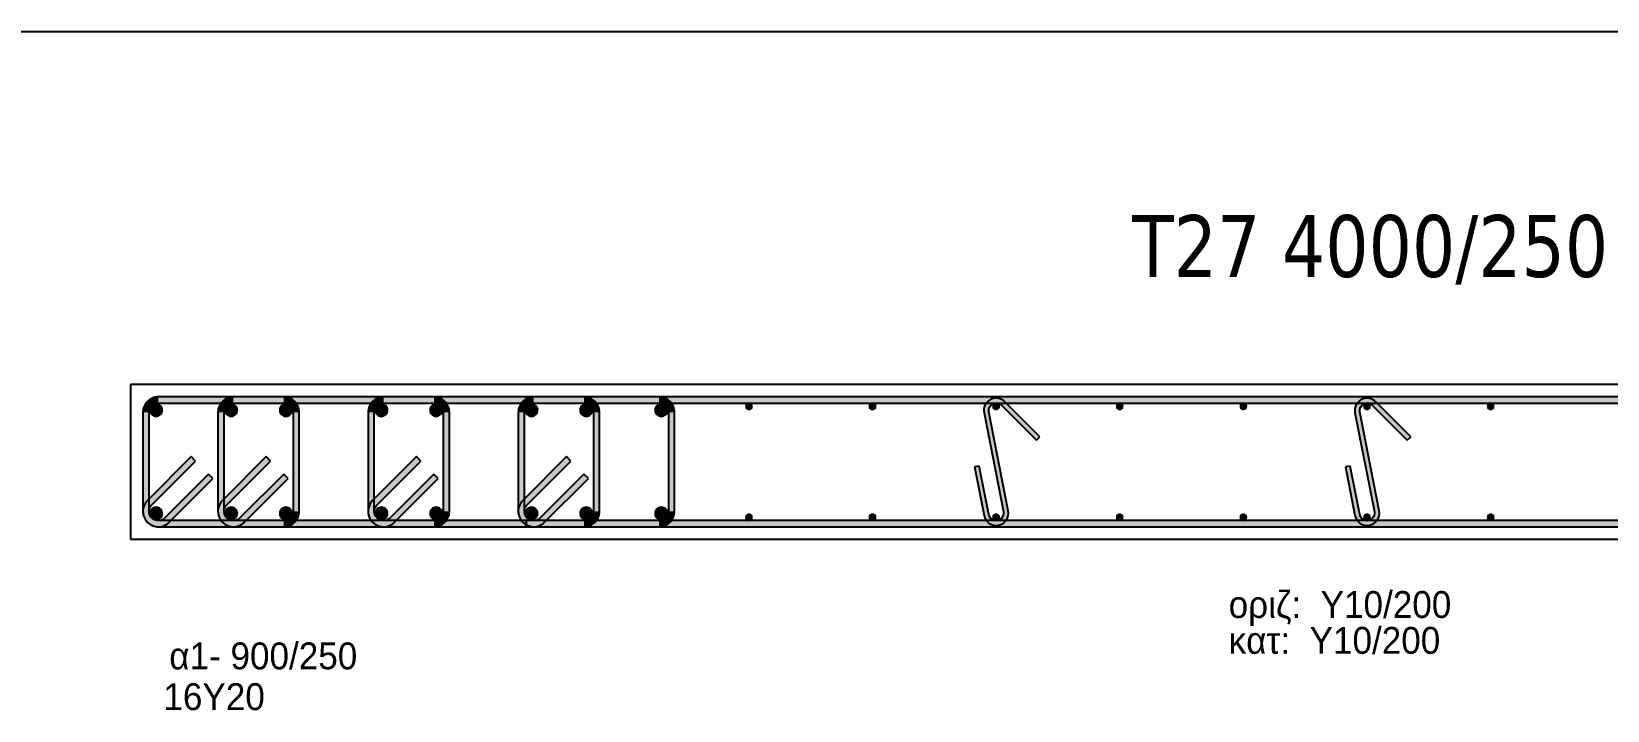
# Model space of a CAD drawing. Header units: millimetres. Extents: x -2171 to 1563, y -1758 to -1505.
# Drawn here: x -1537.94 to -1525.19, y -1620.44 to -1614.95 of the extents above; entities that cross this region are included whole.
import ezdxf

# ---------------------------------------------------------------- set-up
doc = ezdxf.new("R2010")
doc.units = ezdxf.units.MM
for name, color, linetype in [('Col_Det', 7, 'Continuous'), ('Col_Det_Fill', 7, 'Continuous'), ('Geo_Col_Pro_1', 7, 'Continuous'), ('pinakaki', 153, 'Continuous')]:
    doc.layers.add(name, color=color, linetype=linetype)
doc.styles.add('S1Arl22_b_934_161', font='arial.ttf', dxfattribs={"width": 0.933629, "height": 0.002175})
doc.styles.get("Standard").update_dxf_attribs({"font": 'tahoma.ttf'})

msp = doc.modelspace()

# ---------------------------------------------------------------- hatches: boundary and pattern name
at = {"layer": 'Col_Det_Fill'}
for color, points in [(252, [(-1536.9111, -1617.9521), (-1536.9111, -1617.9021, 0.4142136), (-1537.0361, -1618.0271), (-1536.9861, -1618.0271, -0.4142136)]), (252, [(-1532.8611, -1617.9521), (-1532.8611, -1617.9021), (-1536.9111, -1617.9021), (-1536.9111, -1617.9521)]), (252, [(-1536.3039, -1617.9521), (-1536.3039, -1617.9021, 0.4142136), (-1536.4289, -1618.0271), (-1536.3789, -1618.0271, -0.4142136)]), (252, [(-1535.8968, -1617.9521), (-1535.8968, -1617.9021), (-1536.3039, -1617.9021), (-1536.3039, -1617.9521)]), (252, [(-1535.8218, -1618.0271), (-1535.7718, -1618.0271, 0.4142136), (-1535.8968, -1617.9021), (-1535.8968, -1617.9521, -0.4142136)]), (252, [(-1535.0897, -1617.9521), (-1535.0897, -1617.9021, 0.4142136), (-1535.2147, -1618.0271), (-1535.1647, -1618.0271, -0.4142136)]), (252, [(-1534.6825, -1617.9521), (-1534.6825, -1617.9021), (-1535.0897, -1617.9021), (-1535.0897, -1617.9521)]), (252, [(-1534.6075, -1618.0271), (-1534.5575, -1618.0271, 0.4142136), (-1534.6825, -1617.9021), (-1534.6825, -1617.9521, -0.4142136)]), (252, [(-1533.8754, -1617.9521), (-1533.8754, -1617.9021, 0.4142136), (-1534.0004, -1618.0271), (-1533.9504, -1618.0271, -0.4142136)]), (252, [(-1520.3346, -1617.9521), (-1520.3346, -1617.9021), (-1533.9376, -1617.9021), (-1533.9376, -1617.9521)]), (252, [(-1533.4682, -1617.9521), (-1533.4682, -1617.9021), (-1533.8754, -1617.9021), (-1533.8754, -1617.9521)]), (252, [(-1533.3932, -1618.0271), (-1533.3432, -1618.0271, 0.4142136), (-1533.4682, -1617.9021), (-1533.4682, -1617.9521, -0.4142136)]), (252, [(-1532.7861, -1618.0271), (-1532.7361, -1618.0271, 0.4142136), (-1532.8611, -1617.9021), (-1532.8611, -1617.9521, -0.4142136)]), (252, [(-1530.2339, -1618.0313), (-1530.1947, -1618.0236, -0.7407348), (-1530.0934, -1617.9696), (-1530.0651, -1617.9414, 0.7407348)]), (252, [(-1527.2342, -1618.0313), (-1527.195, -1618.0236, -0.7407348), (-1527.0937, -1617.9696), (-1527.0654, -1617.9414, 0.7407348)]), (252, [(-1536.9861, -1618.0271), (-1537.0361, -1618.0271), (-1537.0361, -1618.8271), (-1536.9861, -1618.8271)]), (12, [(-1536.9788, -1618.0094, 0.4142136), (-1536.9288, -1618.0594, 0.4142136), (-1536.8788, -1618.0094, 0.4142136), (-1536.9288, -1617.9594, 0.4142136)]), (252, [(-1536.3789, -1618.0271), (-1536.4289, -1618.0271), (-1536.4289, -1618.8271), (-1536.3789, -1618.8271)]), (56, [(-1536.3716, -1618.0094, 0.4142136), (-1536.3216, -1618.0594, 0.4142136), (-1536.2716, -1618.0094, 0.4142136), (-1536.3216, -1617.9594, 0.4142136)]), (56, [(-1535.9291, -1618.0094, 0.4142136), (-1535.8791, -1618.0594, 0.4142136), (-1535.8291, -1618.0094, 0.4142136), (-1535.8791, -1617.9594, 0.4142136)]), (252, [(-1535.8218, -1618.8271), (-1535.7718, -1618.8271), (-1535.7718, -1618.0271), (-1535.8218, -1618.0271)]), (252, [(-1535.1647, -1618.0271), (-1535.2147, -1618.0271), (-1535.2147, -1618.8271), (-1535.1647, -1618.8271)]), (56, [(-1535.1573, -1618.0094, 0.4142136), (-1535.1073, -1618.0594, 0.4142136), (-1535.0573, -1618.0094, 0.4142136), (-1535.1073, -1617.9594, 0.4142136)]), (56, [(-1534.7148, -1618.0094, 0.4142136), (-1534.6648, -1618.0594, 0.4142136), (-1534.6148, -1618.0094, 0.4142136), (-1534.6648, -1617.9594, 0.4142136)]), (252, [(-1534.6075, -1618.8271), (-1534.5575, -1618.8271), (-1534.5575, -1618.0271), (-1534.6075, -1618.0271)]), (252, [(-1533.9504, -1618.0271), (-1534.0004, -1618.0271), (-1534.0004, -1618.8271), (-1533.9504, -1618.8271)]), (56, [(-1533.9431, -1618.0094, 0.4142136), (-1533.8931, -1618.0594, 0.4142136), (-1533.8431, -1618.0094, 0.4142136), (-1533.8931, -1617.9594, 0.4142136)]), (56, [(-1533.5006, -1618.0094, 0.4142136), (-1533.4506, -1618.0594, 0.4142136), (-1533.4006, -1618.0094, 0.4142136), (-1533.4506, -1617.9594, 0.4142136)]), (252, [(-1533.3932, -1618.8271), (-1533.3432, -1618.8271), (-1533.3432, -1618.0271), (-1533.3932, -1618.0271)]), (12, [(-1532.8934, -1618.0094, 0.4142136), (-1532.8434, -1618.0594, 0.4142136), (-1532.7934, -1618.0094, 0.4142136), (-1532.8434, -1617.9594, 0.4142136)]), (252, [(-1532.7861, -1618.8271), (-1532.7361, -1618.8271), (-1532.7361, -1618.0271), (-1532.7861, -1618.0271)]), (133, [(-1532.1606, -1617.9771, 0.4142136), (-1532.1356, -1618.0021, 0.4142136), (-1532.1106, -1617.9771, 0.4142136), (-1532.1356, -1617.9521, 0.4142136)]), (133, [(-1531.1607, -1617.9771, 0.4142136), (-1531.1357, -1618.0021, 0.4142136), (-1531.1107, -1617.9771, 0.4142136), (-1531.1357, -1617.9521, 0.4142136)]), (252, [(-1530.0769, -1618.8305), (-1530.0377, -1618.8228), (-1530.1947, -1618.0236), (-1530.2339, -1618.0313)]), (133, [(-1530.1608, -1617.9771, 0.4142136), (-1530.1358, -1618.0021, 0.4142136), (-1530.1108, -1617.9771, 0.4142136), (-1530.1358, -1617.9521, 0.4142136)]), (252, [(-1530.0651, -1617.9414), (-1530.0934, -1617.9696), (-1529.8105, -1618.2525), (-1529.7823, -1618.2242)]), (133, [(-1529.1609, -1617.9771, 0.4142136), (-1529.1359, -1618.0021, 0.4142136), (-1529.1109, -1617.9771, 0.4142136), (-1529.1359, -1617.9521, 0.4142136)]), (133, [(-1528.161, -1617.9771, 0.4142136), (-1528.136, -1618.0021, 0.4142136), (-1528.111, -1617.9771, 0.4142136), (-1528.136, -1617.9521, 0.4142136)]), (252, [(-1527.0772, -1618.8305), (-1527.038, -1618.8228), (-1527.195, -1618.0236), (-1527.2342, -1618.0313)]), (133, [(-1527.1611, -1617.9771, 0.4142136), (-1527.1361, -1618.0021, 0.4142136), (-1527.1111, -1617.9771, 0.4142136), (-1527.1361, -1617.9521, 0.4142136)]), (252, [(-1527.0654, -1617.9414), (-1527.0937, -1617.9696), (-1526.8108, -1618.2525), (-1526.7825, -1618.2242)]), (133, [(-1526.1612, -1617.9771, 0.4142136), (-1526.1362, -1618.0021, 0.4142136), (-1526.1112, -1617.9771, 0.4142136), (-1526.1362, -1617.9521, 0.4142136)]), (252, [(-1536.6106, -1618.4205), (-1536.6459, -1618.3851), (-1536.9995, -1618.7387), (-1536.9641, -1618.774)]), (252, [(-1536.0034, -1618.4205), (-1536.0388, -1618.3851), (-1536.3923, -1618.7387), (-1536.357, -1618.774)]), (252, [(-1534.7891, -1618.4205), (-1534.8245, -1618.3851), (-1535.178, -1618.7387), (-1535.1427, -1618.774)]), (252, [(-1533.5749, -1618.4205), (-1533.6102, -1618.3851), (-1533.9638, -1618.7387), (-1533.9284, -1618.774)]), (252, [(-1536.8581, -1618.8801), (-1536.8227, -1618.9155), (-1536.4691, -1618.5619), (-1536.5045, -1618.5265)]), (252, [(-1536.2509, -1618.8801), (-1536.2156, -1618.9155), (-1535.862, -1618.5619), (-1535.8974, -1618.5265)]), (252, [(-1535.0366, -1618.8801), (-1535.0013, -1618.9155), (-1534.6477, -1618.5619), (-1534.6831, -1618.5265)]), (252, [(-1533.8223, -1618.8801), (-1533.787, -1618.9155), (-1533.4334, -1618.5619), (-1533.4688, -1618.5265)]), (252, [(-1530.2718, -1618.4611), (-1530.311, -1618.4688), (-1530.2339, -1618.8613), (-1530.1947, -1618.8536)]), (252, [(-1527.2721, -1618.4611), (-1527.3113, -1618.4688), (-1527.2342, -1618.8613), (-1527.195, -1618.8536)]), (252, [(-1536.9641, -1618.774), (-1536.9995, -1618.7387, 0.6681786), (-1536.9111, -1618.9521), (-1536.9111, -1618.9021, -0.6681786)]), (12, [(-1536.9788, -1618.8447, 0.4142136), (-1536.9288, -1618.8947, 0.4142136), (-1536.8788, -1618.8447, 0.4142136), (-1536.9288, -1618.7947, 0.4142136)]), (252, [(-1536.357, -1618.774), (-1536.3923, -1618.7387, 0.6681786), (-1536.3039, -1618.9521), (-1536.3039, -1618.9021, -0.6681786)]), (56, [(-1536.3716, -1618.8447, 0.4142136), (-1536.3216, -1618.8947, 0.4142136), (-1536.2716, -1618.8447, 0.4142136), (-1536.3216, -1618.7947, 0.4142136)]), (56, [(-1535.9291, -1618.8447, 0.4142136), (-1535.8791, -1618.8947, 0.4142136), (-1535.8291, -1618.8447, 0.4142136), (-1535.8791, -1618.7947, 0.4142136)]), (252, [(-1535.1427, -1618.774), (-1535.178, -1618.7387, 0.6681786), (-1535.0897, -1618.9521), (-1535.0897, -1618.9021, -0.6681786)]), (56, [(-1535.1573, -1618.8447, 0.4142136), (-1535.1073, -1618.8947, 0.4142136), (-1535.0573, -1618.8447, 0.4142136), (-1535.1073, -1618.7947, 0.4142136)]), (56, [(-1534.7148, -1618.8447, 0.4142136), (-1534.6648, -1618.8947, 0.4142136), (-1534.6148, -1618.8447, 0.4142136), (-1534.6648, -1618.7947, 0.4142136)]), (252, [(-1533.9284, -1618.774), (-1533.9638, -1618.7387, 0.6681786), (-1533.8754, -1618.9521), (-1533.8754, -1618.9021, -0.6681786)]), (56, [(-1533.9431, -1618.8447, 0.4142136), (-1533.8931, -1618.8947, 0.4142136), (-1533.8431, -1618.8447, 0.4142136), (-1533.8931, -1618.7947, 0.4142136)]), (56, [(-1533.5006, -1618.8447, 0.4142136), (-1533.4506, -1618.8947, 0.4142136), (-1533.4006, -1618.8447, 0.4142136), (-1533.4506, -1618.7947, 0.4142136)]), (12, [(-1532.8934, -1618.8447, 0.4142136), (-1532.8434, -1618.8947, 0.4142136), (-1532.7934, -1618.8447, 0.4142136), (-1532.8434, -1618.7947, 0.4142136)]), (252, [(-1536.9861, -1618.8271), (-1537.0361, -1618.8271, 0.6681786), (-1536.8227, -1618.9155), (-1536.8581, -1618.8801, -0.6681786)]), (252, [(-1536.9111, -1618.9021), (-1536.9111, -1618.9521), (-1532.8611, -1618.9521), (-1532.8611, -1618.9021)]), (252, [(-1536.3789, -1618.8271), (-1536.4289, -1618.8271, 0.6681786), (-1536.2156, -1618.9155), (-1536.2509, -1618.8801, -0.6681786)]), (252, [(-1536.3039, -1618.9021), (-1536.3039, -1618.9521), (-1535.8968, -1618.9521), (-1535.8968, -1618.9021)]), (252, [(-1535.8968, -1618.9021), (-1535.8968, -1618.9521, 0.4142136), (-1535.7718, -1618.8271), (-1535.8218, -1618.8271, -0.4142136)]), (252, [(-1535.1647, -1618.8271), (-1535.2147, -1618.8271, 0.6681786), (-1535.0013, -1618.9155), (-1535.0366, -1618.8801, -0.6681786)]), (252, [(-1535.0897, -1618.9021), (-1535.0897, -1618.9521), (-1534.6825, -1618.9521), (-1534.6825, -1618.9021)]), (252, [(-1534.6825, -1618.9021), (-1534.6825, -1618.9521, 0.4142136), (-1534.5575, -1618.8271), (-1534.6075, -1618.8271, -0.4142136)]), (252, [(-1533.9504, -1618.8271), (-1534.0004, -1618.8271, 0.6681786), (-1533.787, -1618.9155), (-1533.8223, -1618.8801, -0.6681786)]), (252, [(-1533.9376, -1618.9021), (-1533.9376, -1618.9521), (-1520.3346, -1618.9521), (-1520.3346, -1618.9021)]), (252, [(-1533.8754, -1618.9021), (-1533.8754, -1618.9521), (-1533.4682, -1618.9521), (-1533.4682, -1618.9021)]), (252, [(-1533.4682, -1618.9021), (-1533.4682, -1618.9521, 0.4142136), (-1533.3432, -1618.8271), (-1533.3932, -1618.8271, -0.4142136)]), (252, [(-1532.8611, -1618.9021), (-1532.8611, -1618.9521, 0.4142136), (-1532.7361, -1618.8271), (-1532.7861, -1618.8271, -0.4142136)]), (133, [(-1532.1606, -1618.8771, 0.4142136), (-1532.1356, -1618.9021, 0.4142136), (-1532.1106, -1618.8771, 0.4142136), (-1532.1356, -1618.8521, 0.4142136)]), (133, [(-1531.1607, -1618.8771, 0.4142136), (-1531.1357, -1618.9021, 0.4142136), (-1531.1107, -1618.8771, 0.4142136), (-1531.1357, -1618.8521, 0.4142136)]), (252, [(-1530.1947, -1618.8536), (-1530.2339, -1618.8613, 1), (-1530.0377, -1618.8228), (-1530.0769, -1618.8305, -1)]), (133, [(-1530.1608, -1618.8771, 0.4142136), (-1530.1358, -1618.9021, 0.4142136), (-1530.1108, -1618.8771, 0.4142136), (-1530.1358, -1618.8521, 0.4142136)]), (133, [(-1529.1609, -1618.8771, 0.4142136), (-1529.1359, -1618.9021, 0.4142136), (-1529.1109, -1618.8771, 0.4142136), (-1529.1359, -1618.8521, 0.4142136)]), (133, [(-1528.161, -1618.8771, 0.4142136), (-1528.136, -1618.9021, 0.4142136), (-1528.111, -1618.8771, 0.4142136), (-1528.136, -1618.8521, 0.4142136)]), (252, [(-1527.195, -1618.8536), (-1527.2342, -1618.8613, 1), (-1527.038, -1618.8228), (-1527.0772, -1618.8305, -1)]), (133, [(-1527.1611, -1618.8771, 0.4142136), (-1527.1361, -1618.9021, 0.4142136), (-1527.1111, -1618.8771, 0.4142136), (-1527.1361, -1618.8521, 0.4142136)]), (133, [(-1526.1612, -1618.8771, 0.4142136), (-1526.1362, -1618.9021, 0.4142136), (-1526.1112, -1618.8771, 0.4142136), (-1526.1362, -1618.8521, 0.4142136)])]:
    msp.add_hatch(color=color, dxfattribs=at).paths.add_polyline_path(points)

# ---------------------------------------------------------------- linework, layer by layer
at = {"layer": 'Col_Det', "color": 7}
for points in [[(-1517.1361, -1617.8021), (-1537.1361, -1617.8021)], [(-1537.1361, -1617.8021), (-1537.1361, -1619.0521)], [(-1532.8611, -1617.9021), (-1536.9111, -1617.9021)], [(-1535.8968, -1617.9021), (-1536.3039, -1617.9021)], [(-1534.6825, -1617.9021), (-1535.0897, -1617.9021)], [(-1520.3346, -1617.9021), (-1533.9376, -1617.9021)], [(-1533.9376, -1617.9021), (-1533.9376, -1617.9521)], [(-1533.4682, -1617.9021), (-1533.8754, -1617.9021)], [(-1537.0361, -1618.0271), (-1537.0361, -1618.8271)], [(-1536.9861, -1618.8271), (-1536.9861, -1618.0271)], [(-1536.9111, -1617.9521), (-1532.8611, -1617.9521)], [(-1536.4289, -1618.0271), (-1536.4289, -1618.8271)], [(-1536.3789, -1618.8271), (-1536.3789, -1618.0271)], [(-1536.3039, -1617.9521), (-1535.8968, -1617.9521)], [(-1535.8218, -1618.0271), (-1535.8218, -1618.8271)], [(-1535.7718, -1618.8271), (-1535.7718, -1618.0271)], [(-1535.2147, -1618.0271), (-1535.2147, -1618.8271)], [(-1535.1647, -1618.8271), (-1535.1647, -1618.0271)], [(-1535.0897, -1617.9521), (-1534.6825, -1617.9521)], [(-1534.6075, -1618.0271), (-1534.6075, -1618.8271)], [(-1534.5575, -1618.8271), (-1534.5575, -1618.0271)], [(-1534.0004, -1618.0271), (-1534.0004, -1618.8271)], [(-1533.9504, -1618.8271), (-1533.9504, -1618.0271)], [(-1533.9376, -1617.9521), (-1520.3346, -1617.9521)], [(-1533.8754, -1617.9521), (-1533.4682, -1617.9521)], [(-1533.3932, -1618.0271), (-1533.3932, -1618.8271)], [(-1533.3432, -1618.8271), (-1533.3432, -1618.0271)], [(-1532.7861, -1618.0271), (-1532.7861, -1618.8271)], [(-1532.7361, -1618.8271), (-1532.7361, -1618.0271)], [(-1530.2339, -1618.0313), (-1530.0769, -1618.8305)], [(-1530.0377, -1618.8228), (-1530.1947, -1618.0236)], [(-1530.0934, -1617.9696), (-1529.8105, -1618.2525)], [(-1529.7823, -1618.2242), (-1530.0651, -1617.9414)], [(-1527.2342, -1618.0313), (-1527.0772, -1618.8305)], [(-1527.038, -1618.8228), (-1527.195, -1618.0236)], [(-1527.0937, -1617.9696), (-1526.8108, -1618.2525)], [(-1526.7825, -1618.2242), (-1527.0654, -1617.9414)], [(-1529.8105, -1618.2525), (-1529.7823, -1618.2242)], [(-1526.8108, -1618.2525), (-1526.7825, -1618.2242)], [(-1536.6459, -1618.3851), (-1536.9995, -1618.7387)], [(-1536.9641, -1618.774), (-1536.6106, -1618.4205)], [(-1536.6106, -1618.4205), (-1536.6459, -1618.3851)], [(-1536.0388, -1618.3851), (-1536.3923, -1618.7387)], [(-1536.357, -1618.774), (-1536.0034, -1618.4205)], [(-1536.0034, -1618.4205), (-1536.0388, -1618.3851)], [(-1534.8245, -1618.3851), (-1535.178, -1618.7387)], [(-1535.1427, -1618.774), (-1534.7891, -1618.4205)], [(-1534.7891, -1618.4205), (-1534.8245, -1618.3851)], [(-1533.6102, -1618.3851), (-1533.9638, -1618.7387)], [(-1533.9284, -1618.774), (-1533.5749, -1618.4205)], [(-1533.5749, -1618.4205), (-1533.6102, -1618.3851)], [(-1536.5045, -1618.5265), (-1536.8581, -1618.8801)], [(-1536.8227, -1618.9155), (-1536.4691, -1618.5619)], [(-1536.4691, -1618.5619), (-1536.5045, -1618.5265)], [(-1535.8974, -1618.5265), (-1536.2509, -1618.8801)], [(-1536.2156, -1618.9155), (-1535.862, -1618.5619)], [(-1535.862, -1618.5619), (-1535.8974, -1618.5265)], [(-1534.6831, -1618.5265), (-1535.0366, -1618.8801)], [(-1535.0013, -1618.9155), (-1534.6477, -1618.5619)], [(-1534.6477, -1618.5619), (-1534.6831, -1618.5265)], [(-1533.4688, -1618.5265), (-1533.8223, -1618.8801)], [(-1533.787, -1618.9155), (-1533.4334, -1618.5619)], [(-1533.4334, -1618.5619), (-1533.4688, -1618.5265)], [(-1530.2718, -1618.4611), (-1530.311, -1618.4688)], [(-1530.311, -1618.4688), (-1530.2339, -1618.8613)], [(-1530.1947, -1618.8536), (-1530.2718, -1618.4611)], [(-1527.2721, -1618.4611), (-1527.3113, -1618.4688)], [(-1527.3113, -1618.4688), (-1527.2342, -1618.8613)], [(-1527.195, -1618.8536), (-1527.2721, -1618.4611)], [(-1532.8611, -1618.9021), (-1536.9111, -1618.9021)], [(-1535.8968, -1618.9021), (-1536.3039, -1618.9021)], [(-1534.6825, -1618.9021), (-1535.0897, -1618.9021)], [(-1533.9376, -1618.9021), (-1533.9376, -1618.9521)], [(-1520.3346, -1618.9021), (-1533.9376, -1618.9021)], [(-1533.4682, -1618.9021), (-1533.8754, -1618.9021)], [(-1537.1361, -1619.0521), (-1517.1361, -1619.0521)], [(-1536.9111, -1618.9521), (-1532.8611, -1618.9521)], [(-1536.3039, -1618.9521), (-1535.8968, -1618.9521)], [(-1535.0897, -1618.9521), (-1534.6825, -1618.9521)], [(-1533.9376, -1618.9521), (-1520.3346, -1618.9521)], [(-1533.8754, -1618.9521), (-1533.4682, -1618.9521)]]:
    msp.add_lwpolyline(points, dxfattribs=at)
for points in [[(-1536.9111, -1617.9021, 0.4142136), (-1537.0361, -1618.0271)], [(-1536.3039, -1617.9021, 0.4142136), (-1536.4289, -1618.0271)], [(-1535.7718, -1618.0271, 0.4142136), (-1535.8968, -1617.9021)], [(-1535.0897, -1617.9021, 0.4142136), (-1535.2147, -1618.0271)], [(-1534.5575, -1618.0271, 0.4142136), (-1534.6825, -1617.9021)], [(-1533.8754, -1617.9021, 0.4142136), (-1534.0004, -1618.0271)], [(-1533.3432, -1618.0271, 0.4142136), (-1533.4682, -1617.9021)], [(-1532.7361, -1618.0271, 0.4142136), (-1532.8611, -1617.9021)], [(-1530.0651, -1617.9414, 0.7407348), (-1530.2339, -1618.0313, 0.7407348)], [(-1527.0654, -1617.9414, 0.7407348), (-1527.2342, -1618.0313, 0.7407348)], [(-1536.9861, -1618.0271, -0.4142136), (-1536.9111, -1617.9521, -0.4142136)], [(-1536.9288, -1617.9594, 0.4142136), (-1536.9788, -1618.0094, 0.4142136)], [(-1536.9788, -1618.0094, 0.4142136), (-1536.9288, -1618.0594, 0.4142136)], [(-1536.8788, -1618.0094, 0.4142136), (-1536.9288, -1617.9594, 0.4142136)], [(-1536.9288, -1618.0594, 0.4142136), (-1536.8788, -1618.0094, 0.4142136)], [(-1536.3789, -1618.0271, -0.4142136), (-1536.3039, -1617.9521, -0.4142136)], [(-1536.3216, -1617.9594, 0.4142136), (-1536.3716, -1618.0094, 0.4142136)], [(-1536.3716, -1618.0094, 0.4142136), (-1536.3216, -1618.0594, 0.4142136)], [(-1536.2716, -1618.0094, 0.4142136), (-1536.3216, -1617.9594, 0.4142136)], [(-1536.3216, -1618.0594, 0.4142136), (-1536.2716, -1618.0094, 0.4142136)], [(-1535.8791, -1617.9594, 0.4142136), (-1535.9291, -1618.0094, 0.4142136)], [(-1535.9291, -1618.0094, 0.4142136), (-1535.8791, -1618.0594, 0.4142136)], [(-1535.8968, -1617.9521, -0.4142136), (-1535.8218, -1618.0271, -0.4142136)], [(-1535.8291, -1618.0094, 0.4142136), (-1535.8791, -1617.9594, 0.4142136)], [(-1535.8791, -1618.0594, 0.4142136), (-1535.8291, -1618.0094, 0.4142136)], [(-1535.1647, -1618.0271, -0.4142136), (-1535.0897, -1617.9521, -0.4142136)], [(-1535.1073, -1617.9594, 0.4142136), (-1535.1573, -1618.0094, 0.4142136)], [(-1535.1573, -1618.0094, 0.4142136), (-1535.1073, -1618.0594, 0.4142136)], [(-1535.0573, -1618.0094, 0.4142136), (-1535.1073, -1617.9594, 0.4142136)], [(-1535.1073, -1618.0594, 0.4142136), (-1535.0573, -1618.0094, 0.4142136)], [(-1534.6648, -1617.9594, 0.4142136), (-1534.7148, -1618.0094, 0.4142136)], [(-1534.7148, -1618.0094, 0.4142136), (-1534.6648, -1618.0594, 0.4142136)], [(-1534.6825, -1617.9521, -0.4142136), (-1534.6075, -1618.0271, -0.4142136)], [(-1534.6148, -1618.0094, 0.4142136), (-1534.6648, -1617.9594, 0.4142136)], [(-1534.6648, -1618.0594, 0.4142136), (-1534.6148, -1618.0094, 0.4142136)], [(-1533.9504, -1618.0271, -0.4142136), (-1533.8754, -1617.9521, -0.4142136)], [(-1533.8931, -1617.9594, 0.4142136), (-1533.9431, -1618.0094, 0.4142136)], [(-1533.9431, -1618.0094, 0.4142136), (-1533.8931, -1618.0594, 0.4142136)], [(-1533.8431, -1618.0094, 0.4142136), (-1533.8931, -1617.9594, 0.4142136)], [(-1533.8931, -1618.0594, 0.4142136), (-1533.8431, -1618.0094, 0.4142136)], [(-1533.4506, -1617.9594, 0.4142136), (-1533.5006, -1618.0094, 0.4142136)], [(-1533.5006, -1618.0094, 0.4142136), (-1533.4506, -1618.0594, 0.4142136)], [(-1533.4682, -1617.9521, -0.4142136), (-1533.3932, -1618.0271, -0.4142136)], [(-1533.4006, -1618.0094, 0.4142136), (-1533.4506, -1617.9594, 0.4142136)], [(-1533.4506, -1618.0594, 0.4142136), (-1533.4006, -1618.0094, 0.4142136)], [(-1532.8434, -1617.9594, 0.4142136), (-1532.8934, -1618.0094, 0.4142136)], [(-1532.8934, -1618.0094, 0.4142136), (-1532.8434, -1618.0594, 0.4142136)], [(-1532.8611, -1617.9521, -0.4142136), (-1532.7861, -1618.0271, -0.4142136)], [(-1532.7934, -1618.0094, 0.4142136), (-1532.8434, -1617.9594, 0.4142136)], [(-1532.8434, -1618.0594, 0.4142136), (-1532.7934, -1618.0094, 0.4142136)], [(-1532.1356, -1617.9521, 0.4142136), (-1532.1606, -1617.9771, 0.4142136)], [(-1532.1606, -1617.9771, 0.4142136), (-1532.1356, -1618.0021, 0.4142136)], [(-1532.1106, -1617.9771, 0.4142136), (-1532.1356, -1617.9521, 0.4142136)], [(-1532.1356, -1618.0021, 0.4142136), (-1532.1106, -1617.9771, 0.4142136)], [(-1531.1357, -1617.9521, 0.4142136), (-1531.1607, -1617.9771, 0.4142136)], [(-1531.1607, -1617.9771, 0.4142136), (-1531.1357, -1618.0021, 0.4142136)], [(-1531.1107, -1617.9771, 0.4142136), (-1531.1357, -1617.9521, 0.4142136)], [(-1531.1357, -1618.0021, 0.4142136), (-1531.1107, -1617.9771, 0.4142136)], [(-1530.1947, -1618.0236, -0.7407348), (-1530.0934, -1617.9696)], [(-1530.1358, -1617.9521, 0.4142136), (-1530.1608, -1617.9771, 0.4142136)], [(-1530.1608, -1617.9771, 0.4142136), (-1530.1358, -1618.0021, 0.4142136)], [(-1530.1108, -1617.9771, 0.4142136), (-1530.1358, -1617.9521, 0.4142136)], [(-1530.1358, -1618.0021, 0.4142136), (-1530.1108, -1617.9771, 0.4142136)], [(-1529.1359, -1617.9521, 0.4142136), (-1529.1609, -1617.9771, 0.4142136)], [(-1529.1609, -1617.9771, 0.4142136), (-1529.1359, -1618.0021, 0.4142136)], [(-1529.1109, -1617.9771, 0.4142136), (-1529.1359, -1617.9521, 0.4142136)], [(-1529.1359, -1618.0021, 0.4142136), (-1529.1109, -1617.9771, 0.4142136)], [(-1528.136, -1617.9521, 0.4142136), (-1528.161, -1617.9771, 0.4142136)], [(-1528.161, -1617.9771, 0.4142136), (-1528.136, -1618.0021, 0.4142136)], [(-1528.111, -1617.9771, 0.4142136), (-1528.136, -1617.9521, 0.4142136)], [(-1528.136, -1618.0021, 0.4142136), (-1528.111, -1617.9771, 0.4142136)], [(-1527.195, -1618.0236, -0.7407348), (-1527.0937, -1617.9696)], [(-1527.1361, -1617.9521, 0.4142136), (-1527.1611, -1617.9771, 0.4142136)], [(-1527.1611, -1617.9771, 0.4142136), (-1527.1361, -1618.0021, 0.4142136)], [(-1527.1111, -1617.9771, 0.4142136), (-1527.1361, -1617.9521, 0.4142136)], [(-1527.1361, -1618.0021, 0.4142136), (-1527.1111, -1617.9771, 0.4142136)], [(-1526.1362, -1617.9521, 0.4142136), (-1526.1612, -1617.9771, 0.4142136)], [(-1526.1612, -1617.9771, 0.4142136), (-1526.1362, -1618.0021, 0.4142136)], [(-1526.1112, -1617.9771, 0.4142136), (-1526.1362, -1617.9521, 0.4142136)], [(-1526.1362, -1618.0021, 0.4142136), (-1526.1112, -1617.9771, 0.4142136)], [(-1536.9995, -1618.7387, 0.6681786), (-1536.9111, -1618.9521)], [(-1536.9111, -1618.9021, -0.6681786), (-1536.9641, -1618.774, -0.6681786)], [(-1536.9288, -1618.7947, 0.4142136), (-1536.9788, -1618.8447, 0.4142136)], [(-1536.8788, -1618.8447, 0.4142136), (-1536.9288, -1618.7947, 0.4142136)], [(-1536.3923, -1618.7387, 0.6681786), (-1536.3039, -1618.9521)], [(-1536.3039, -1618.9021, -0.6681786), (-1536.357, -1618.774, -0.6681786)], [(-1536.3216, -1618.7947, 0.4142136), (-1536.3716, -1618.8447, 0.4142136)], [(-1536.2716, -1618.8447, 0.4142136), (-1536.3216, -1618.7947, 0.4142136)], [(-1535.8791, -1618.7947, 0.4142136), (-1535.9291, -1618.8447, 0.4142136)], [(-1535.8291, -1618.8447, 0.4142136), (-1535.8791, -1618.7947, 0.4142136)], [(-1535.178, -1618.7387, 0.6681786), (-1535.0897, -1618.9521)], [(-1535.0897, -1618.9021, -0.6681786), (-1535.1427, -1618.774, -0.6681786)], [(-1535.1073, -1618.7947, 0.4142136), (-1535.1573, -1618.8447, 0.4142136)], [(-1535.0573, -1618.8447, 0.4142136), (-1535.1073, -1618.7947, 0.4142136)], [(-1534.6648, -1618.7947, 0.4142136), (-1534.7148, -1618.8447, 0.4142136)], [(-1534.6148, -1618.8447, 0.4142136), (-1534.6648, -1618.7947, 0.4142136)], [(-1533.9638, -1618.7387, 0.6681786), (-1533.8754, -1618.9521)], [(-1533.8754, -1618.9021, -0.6681786), (-1533.9284, -1618.774, -0.6681786)], [(-1533.8931, -1618.7947, 0.4142136), (-1533.9431, -1618.8447, 0.4142136)], [(-1533.8431, -1618.8447, 0.4142136), (-1533.8931, -1618.7947, 0.4142136)], [(-1533.4506, -1618.7947, 0.4142136), (-1533.5006, -1618.8447, 0.4142136)], [(-1533.4006, -1618.8447, 0.4142136), (-1533.4506, -1618.7947, 0.4142136)], [(-1532.8434, -1618.7947, 0.4142136), (-1532.8934, -1618.8447, 0.4142136)], [(-1532.7934, -1618.8447, 0.4142136), (-1532.8434, -1618.7947, 0.4142136)], [(-1537.0361, -1618.8271, 0.6681786), (-1536.8227, -1618.9155)], [(-1536.8581, -1618.8801, -0.6681786), (-1536.9861, -1618.8271, -0.6681786)], [(-1536.9788, -1618.8447, 0.4142136), (-1536.9288, -1618.8947, 0.4142136)], [(-1536.9288, -1618.8947, 0.4142136), (-1536.8788, -1618.8447, 0.4142136)], [(-1536.4289, -1618.8271, 0.6681786), (-1536.2156, -1618.9155)], [(-1536.2509, -1618.8801, -0.6681786), (-1536.3789, -1618.8271, -0.6681786)], [(-1536.3716, -1618.8447, 0.4142136), (-1536.3216, -1618.8947, 0.4142136)], [(-1536.3216, -1618.8947, 0.4142136), (-1536.2716, -1618.8447, 0.4142136)], [(-1535.9291, -1618.8447, 0.4142136), (-1535.8791, -1618.8947, 0.4142136)], [(-1535.8968, -1618.9521, 0.4142136), (-1535.7718, -1618.8271)], [(-1535.8218, -1618.8271, -0.4142136), (-1535.8968, -1618.9021, -0.4142136)], [(-1535.8791, -1618.8947, 0.4142136), (-1535.8291, -1618.8447, 0.4142136)], [(-1535.2147, -1618.8271, 0.6681786), (-1535.0013, -1618.9155)], [(-1535.0366, -1618.8801, -0.6681786), (-1535.1647, -1618.8271, -0.6681786)], [(-1535.1573, -1618.8447, 0.4142136), (-1535.1073, -1618.8947, 0.4142136)], [(-1535.1073, -1618.8947, 0.4142136), (-1535.0573, -1618.8447, 0.4142136)], [(-1534.7148, -1618.8447, 0.4142136), (-1534.6648, -1618.8947, 0.4142136)], [(-1534.6825, -1618.9521, 0.4142136), (-1534.5575, -1618.8271)], [(-1534.6075, -1618.8271, -0.4142136), (-1534.6825, -1618.9021, -0.4142136)], [(-1534.6648, -1618.8947, 0.4142136), (-1534.6148, -1618.8447, 0.4142136)], [(-1534.0004, -1618.8271, 0.6681786), (-1533.787, -1618.9155)], [(-1533.8223, -1618.8801, -0.6681786), (-1533.9504, -1618.8271, -0.6681786)], [(-1533.9431, -1618.8447, 0.4142136), (-1533.8931, -1618.8947, 0.4142136)], [(-1533.8931, -1618.8947, 0.4142136), (-1533.8431, -1618.8447, 0.4142136)], [(-1533.5006, -1618.8447, 0.4142136), (-1533.4506, -1618.8947, 0.4142136)], [(-1533.4682, -1618.9521, 0.4142136), (-1533.3432, -1618.8271)], [(-1533.3932, -1618.8271, -0.4142136), (-1533.4682, -1618.9021, -0.4142136)], [(-1533.4506, -1618.8947, 0.4142136), (-1533.4006, -1618.8447, 0.4142136)], [(-1532.8934, -1618.8447, 0.4142136), (-1532.8434, -1618.8947, 0.4142136)], [(-1532.8611, -1618.9521, 0.4142136), (-1532.7361, -1618.8271)], [(-1532.7861, -1618.8271, -0.4142136), (-1532.8611, -1618.9021, -0.4142136)], [(-1532.8434, -1618.8947, 0.4142136), (-1532.7934, -1618.8447, 0.4142136)], [(-1532.1356, -1618.8521, 0.4142136), (-1532.1606, -1618.8771, 0.4142136)], [(-1532.1606, -1618.8771, 0.4142136), (-1532.1356, -1618.9021, 0.4142136)], [(-1532.1106, -1618.8771, 0.4142136), (-1532.1356, -1618.8521, 0.4142136)], [(-1532.1356, -1618.9021, 0.4142136), (-1532.1106, -1618.8771, 0.4142136)], [(-1531.1357, -1618.8521, 0.4142136), (-1531.1607, -1618.8771, 0.4142136)], [(-1531.1607, -1618.8771, 0.4142136), (-1531.1357, -1618.9021, 0.4142136)], [(-1531.1107, -1618.8771, 0.4142136), (-1531.1357, -1618.8521, 0.4142136)], [(-1531.1357, -1618.9021, 0.4142136), (-1531.1107, -1618.8771, 0.4142136)], [(-1530.2339, -1618.8613, 1), (-1530.0377, -1618.8228)], [(-1530.0769, -1618.8305, -1), (-1530.1947, -1618.8536, -1)], [(-1530.1358, -1618.8521, 0.4142136), (-1530.1608, -1618.8771, 0.4142136)], [(-1530.1608, -1618.8771, 0.4142136), (-1530.1358, -1618.9021, 0.4142136)], [(-1530.1108, -1618.8771, 0.4142136), (-1530.1358, -1618.8521, 0.4142136)], [(-1530.1358, -1618.9021, 0.4142136), (-1530.1108, -1618.8771, 0.4142136)], [(-1529.1359, -1618.8521, 0.4142136), (-1529.1609, -1618.8771, 0.4142136)], [(-1529.1609, -1618.8771, 0.4142136), (-1529.1359, -1618.9021, 0.4142136)], [(-1529.1109, -1618.8771, 0.4142136), (-1529.1359, -1618.8521, 0.4142136)], [(-1529.1359, -1618.9021, 0.4142136), (-1529.1109, -1618.8771, 0.4142136)], [(-1528.136, -1618.8521, 0.4142136), (-1528.161, -1618.8771, 0.4142136)], [(-1528.161, -1618.8771, 0.4142136), (-1528.136, -1618.9021, 0.4142136)], [(-1528.111, -1618.8771, 0.4142136), (-1528.136, -1618.8521, 0.4142136)], [(-1528.136, -1618.9021, 0.4142136), (-1528.111, -1618.8771, 0.4142136)], [(-1527.2342, -1618.8613, 1), (-1527.038, -1618.8228)], [(-1527.0772, -1618.8305, -1), (-1527.195, -1618.8536, -1)], [(-1527.1361, -1618.8521, 0.4142136), (-1527.1611, -1618.8771, 0.4142136)], [(-1527.1611, -1618.8771, 0.4142136), (-1527.1361, -1618.9021, 0.4142136)], [(-1527.1111, -1618.8771, 0.4142136), (-1527.1361, -1618.8521, 0.4142136)], [(-1527.1361, -1618.9021, 0.4142136), (-1527.1111, -1618.8771, 0.4142136)], [(-1526.1362, -1618.8521, 0.4142136), (-1526.1612, -1618.8771, 0.4142136)], [(-1526.1612, -1618.8771, 0.4142136), (-1526.1362, -1618.9021, 0.4142136)], [(-1526.1112, -1618.8771, 0.4142136), (-1526.1362, -1618.8521, 0.4142136)], [(-1526.1362, -1618.9021, 0.4142136), (-1526.1112, -1618.8771, 0.4142136)]]:
    msp.add_lwpolyline(points, format="xyb", dxfattribs=at)
at = {"layer": 'Geo_Col_Pro_1', "color": 4, "linetype": 'Continuous', "ltscale": 0.5}
msp.add_line((-1540.1122, -1614.947), (-1514.5484, -1614.947), dxfattribs=at)

# ---------------------------------------------------------------- texts
at = {"layer": 'Col_Det', "color": 7, "style": 'S1Arl22_b_934_161', "width": 0.933629}
for s, p in [('οριζ:  Y10/200', (-1528.2552, -1619.6898)), ('κατ:  Y10/200', (-1528.2552, -1619.9798)), (' α1- 900/250', (-1536.9014, -1620.1053)), ('16Y20', (-1536.87, -1620.4349))]:
    msp.add_text(s, height=0.2175, dxfattribs=at).set_placement(p)
at = {"layer": 'pinakaki', "color": 1, "width": 0.933629}
msp.add_text(' Τ27 4000/250 ', height=0.5, dxfattribs=at).set_placement((-1529.2115, -1616.9315))

doc.saveas('drawing.dxf')
